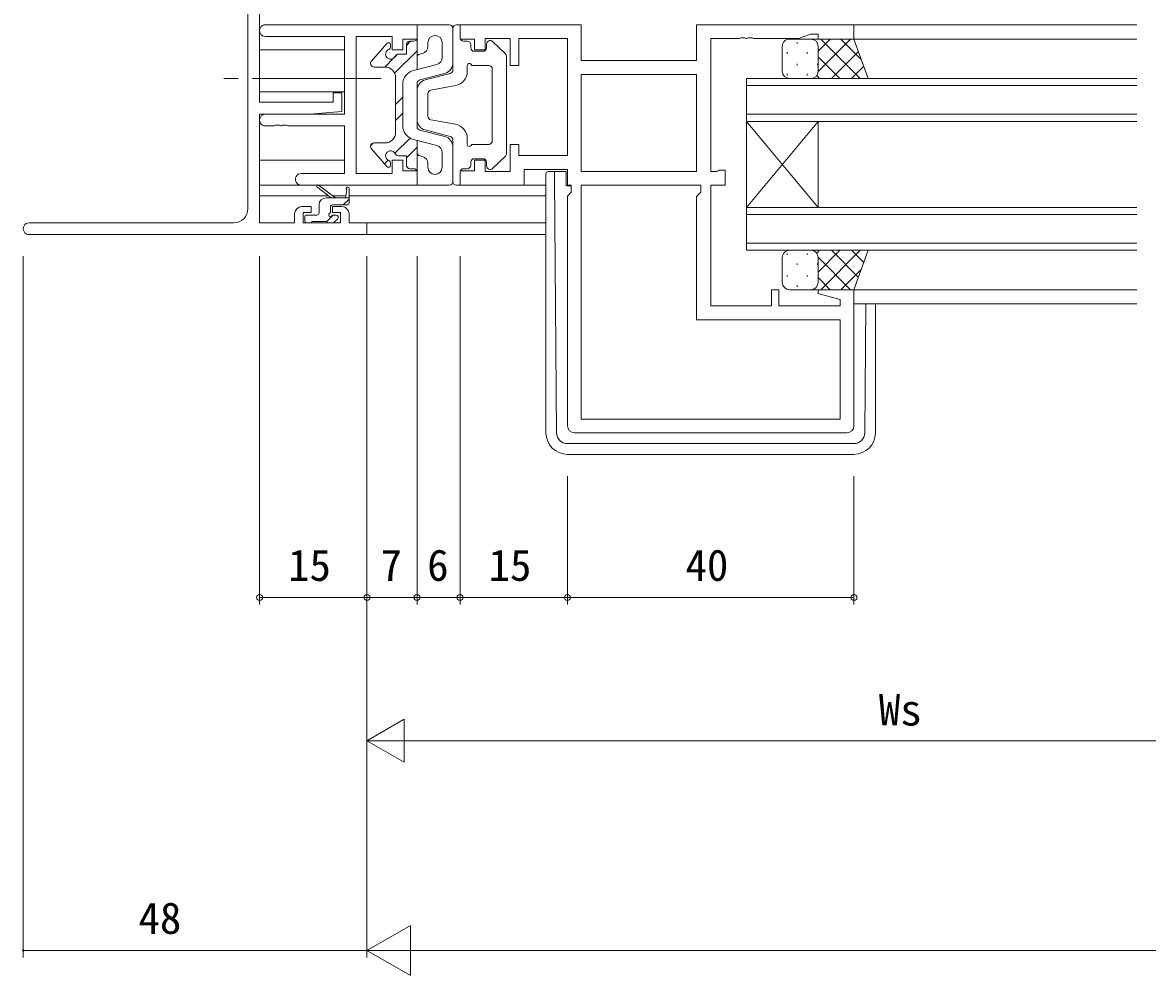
# Model space of a CAD drawing. Units: millimetres, scale not verified. Extents: x -567 to 567, y -403 to 403.
# Drawn here: x -0.9 to 156.2, y -227.1 to -94 of the extents above; entities that cross this region are included whole.
import ezdxf
from ezdxf.enums import TextEntityAlignment as Align

# ---------------------------------------------------------------- set-up
doc = ezdxf.new("R2010")
doc.units = ezdxf.units.MM
doc.header["$LTSCALE"] = 2
doc.linetypes.add('CHAIN2', pattern=[12, 9, -1, 1, -1])
for name, color, linetype, lineweight in [('0-1_USER1', 2, 'Continuous', 9), ('0-2_YKK_ZWAK', 4, 'Continuous', 9), ('0-3_YKK_11', 7, 'Continuous', 9), ('0-4_YKK_12', 6, 'Continuous', 9)]:
    doc.layers.add(name, color=color, linetype=linetype, lineweight=lineweight)
doc.styles.add('ＭＳ ゴシック', font='')
doc.styles.get('ＭＳ ゴシック').set_extended_font_data('MS Gothic')

msp = doc.modelspace()

# ---------------------------------------------------------------- linework, layer by layer
at = {"layer": '0-1_USER1'}
for p, q in [((114.858, -94.318), (154.658, -94.318)), ((114.658, -96.318), (154.658, -96.318)), ((32.158, -97.818), (44.028, -97.818)), ((100.158, -101.818), (100.158, -107.818)), ((100.158, -101.818), (154.658, -101.818)), ((100.158, -102.818), (154.658, -102.818)), ((32.158, -103.705), (44.028, -103.705)), ((100.158, -106.818), (154.658, -106.818)), ((100.158, -107.818), (100.158, -119.818)), ((100.158, -107.818), (110.158, -119.818)), ((100.158, -119.818), (110.158, -107.818)), ((100.158, -107.818), (154.658, -107.818)), ((110.158, -107.818), (110.158, -119.818)), ((32.158, -113.218), (44.028, -113.218)), ((32.158, -118.218), (41.807, -118.218)), ((42.402, -118.218), (44.207, -118.218)), ((44.658, -118.218), (72.158, -118.218)), ((100.158, -119.818), (100.158, -125.818)), ((100.158, -119.818), (154.658, -119.818)), ((100.158, -120.818), (154.658, -120.818)), ((46.858, -121.988), (72.158, -121.988)), ((72.158, -123.618), (46.858, -123.618)), ((100.158, -124.818), (154.658, -124.818)), ((100.158, -125.818), (154.658, -125.818)), ((114.658, -131.318), (154.658, -131.318)), ((115.158, -133.318), (154.658, -133.318))]:
    msp.add_line(p, q, dxfattribs=at)
at = {"layer": '0-2_YKK_ZWAK'}
for p, q in [((58.658, -94.318), (54.158, -94.318)), ((54.158, -94.318), (54.158, -100.568)), ((59.158, -94.818), (59.158, -99.658)), ((59.158, -100.631), (59.158, -94.818)), ((60.158, -94.318), (59.658, -94.318)), ((60.158, -96.118), (60.158, -94.318)), ((47.781, -99.39), (49.932, -96.921)), ((50.458, -97.118), (50.458, -97.327)), ((52.658, -97.205), (53.245, -96.618)), ((52.658, -97.118), (52.658, -98.418)), ((53.658, -96.618), (53.158, -96.618)), ((55.658, -96.818), (55.658, -97.338)), ((57.658, -96.818), (57.658, -98.885)), ((61.158, -96.618), (60.658, -96.618)), ((61.658, -97.118), (61.658, -97.518)), ((63.858, -97.018), (63.858, -97.518)), ((66.503, -98.37), (64.703, -96.656)), ((105.158, -100.818), (105.158, -97.318)), ((106.158, -96.318), (109.158, -96.318)), ((107.238, -96.738), (107.238, -96.938)), ((110.068, -96.903), (110.068, -96.938)), ((110.158, -98.01), (111.85, -96.318)), ((110.158, -100.838), (114.678, -96.318)), ((110.158, -97.318), (110.158, -100.818)), ((110.158, -97.318), (110.158, -100.818)), ((110.526, -96.318), (116.026, -101.818)), ((113.355, -96.318), (116.189, -99.152)), ((49.645, -100.218), (50.914, -98.949)), ((50.989, -98.874), (51.431, -98.432)), ((51.02, -101.089), (54.158, -97.95)), ((51.549, -98.418), (52.658, -98.418)), ((54.91, -98.306), (54.532, -98.404)), ((63.358, -98.018), (62.158, -98.018)), ((66.658, -98.732), (66.658, -112.304)), ((105.823, -98.153), (105.823, -98.353)), ((108.653, -98.153), (108.653, -98.353)), ((110.158, -98.778), (113.198, -101.818)), ((112.007, -101.818), (115.784, -98.04)), ((49.658, -100.218), (48.158, -100.218)), ((53.655, -100.699), (56.91, -99.853)), ((61.158, -100.018), (61.158, -100.849)), ((61.758, -100.018), (64.158, -100.018)), ((64.658, -100.518), (64.658, -110.518)), ((107.238, -99.768), (107.238, -99.968)), ((110.068, -99.768), (110.068, -99.968)), ((114.835, -101.818), (116.539, -100.114)), ((51.158, -109.318), (51.158, -101.718)), ((54.532, -102.021), (58.036, -101.11)), ((55.281, -102.026), (58.784, -101.115)), ((105.823, -101.183), (105.823, -101.383)), ((109.158, -101.818), (106.158, -101.818)), ((108.653, -101.183), (108.653, -101.383)), ((109.178, -101.818), (109.178, -101.818)), ((109.963, -101.411), (110.369, -101.818)), ((52.158, -102.635), (52.158, -108.401)), ((54.158, -108.531), (54.158, -102.505)), ((54.158, -107.558), (54.158, -103.478)), ((56.069, -103.443), (59.516, -102.817)), ((51.158, -105.44), (52.158, -104.44)), ((55.658, -107.101), (55.658, -103.935)), ((51.158, -107.685), (52.158, -106.685)), ((56.069, -107.593), (59.516, -108.219)), ((54.532, -109.015), (58.036, -109.926)), ((55.281, -109.01), (58.784, -109.921)), ((47.684, -111.16), (48, -110.844)), ((49.658, -110.818), (48.158, -110.818)), ((51.065, -112.269), (53.185, -110.149)), ((52.658, -112.921), (54.158, -111.421)), ((53.655, -110.337), (56.91, -111.183)), ((54.158, -116.718), (54.158, -110.468)), ((59.158, -110.405), (59.158, -116.218)), ((59.158, -116.218), (59.158, -111.378)), ((61.158, -111.018), (61.158, -110.187)), ((61.758, -111.018), (64.158, -111.018)), ((47.781, -111.646), (49.932, -114.115)), ((51.549, -112.618), (52.658, -112.618)), ((52.658, -113.918), (52.658, -112.618)), ((54.91, -112.73), (54.532, -112.632)), ((57.658, -114.218), (57.658, -112.151)), ((63.358, -113.018), (62.158, -113.018)), ((66.503, -112.666), (64.703, -114.38)), ((49.6, -113.734), (50.109, -113.225)), ((50.458, -113.918), (50.458, -113.709)), ((53.658, -114.418), (53.158, -114.418)), ((55.658, -114.218), (55.658, -113.698)), ((61.158, -114.418), (60.658, -114.418)), ((61.658, -113.918), (61.658, -113.518)), ((63.858, -114.018), (63.858, -113.518)), ((60.158, -114.918), (60.158, -116.718)), ((72.158, -115.118), (72.158, -115.818)), ((72.158, -115.818), (72.158, -151.318)), ((73.358, -114.818), (72.458, -114.818)), ((73.366, -115.818), (73.358, -114.818)), ((73.658, -114.818), (73.358, -114.818)), ((73.646, -151.33), (73.366, -115.818)), ((74.958, -114.818), (73.658, -114.818)), ((74.958, -116.818), (74.958, -114.818)), ((39.731, -116.718), (32.158, -116.718)), ((42.158, -118.488), (40.339, -117.087)), ((42.758, -118.488), (40.54, -116.805)), ((44.358, -117.362), (44.16, -118.488)), ((44.658, -119.188), (44.658, -117.189)), ((58.658, -116.718), (54.158, -116.718)), ((60.158, -116.718), (59.658, -116.718)), ((68.788, -116.718), (72.158, -116.718)), ((74.958, -116.818), (75.661, -116.818)), ((41.458, -118.488), (44.658, -118.488)), ((43.846, -119.488), (44.658, -118.675)), ((40.158, -120.888), (38.758, -120.888)), ((40.458, -120.588), (40.458, -119.488)), ((41.546, -121.788), (42.433, -120.901)), ((42.058, -120.427), (42.058, -119.788)), ((42.358, -119.488), (44.358, -119.488)), ((42.858, -120.888), (42.519, -120.888)), ((38.458, -121.188), (38.458, -121.688)), ((38.758, -121.988), (39.258, -121.988)), ((39.458, -121.788), (41.558, -121.788)), ((41.758, -121.988), (42.358, -121.988)), ((42.57, -121.9), (43.07, -121.4)), ((105.158, -126.818), (105.158, -130.318)), ((105.823, -126.453), (105.823, -126.253)), ((109.158, -125.818), (106.158, -125.818)), ((108.653, -126.453), (108.653, -126.253)), ((109.178, -125.818), (109.178, -125.818)), ((109.963, -126.225), (110.369, -125.818)), ((110.158, -128.858), (113.198, -125.818)), ((110.158, -126.798), (114.678, -131.318)), ((110.158, -130.318), (110.158, -126.818)), ((110.158, -130.318), (110.158, -126.818)), ((110.526, -131.318), (116.026, -125.818)), ((112.007, -125.818), (115.784, -129.596)), ((114.835, -125.818), (116.539, -127.522)), ((107.238, -127.868), (107.238, -127.668)), ((110.068, -127.868), (110.068, -127.668)), ((113.355, -131.318), (116.189, -128.484)), ((105.823, -129.483), (105.823, -129.283)), ((108.653, -129.483), (108.653, -129.283)), ((110.158, -129.626), (111.85, -131.318)), ((106.158, -131.318), (109.158, -131.318)), ((107.238, -130.898), (107.238, -130.698)), ((110.068, -130.733), (110.068, -130.698)), ((116.67, -151.33), (116.812, -133.318)), ((118.158, -133.318), (118.158, -151.318)), ((75.146, -152.818), (115.17, -152.818)), ((115.158, -154.318), (75.158, -154.318))]:
    msp.add_line(p, q, dxfattribs=at)
at = {"layer": '0-2_YKK_ZWAK', "linetype": 'CHAIN2'}
msp.add_line((49.158, -101.818), (25.17, -101.818), dxfattribs=at)
at = {"layer": '0-2_YKK_ZWAK'}
for points in [[(109.158, -101.818), (117.158, -101.818), (115.158, -96.318), (109.158, -96.318)], [(109.158, -125.818), (117.158, -125.818), (115.158, -131.318), (109.158, -131.318)]]:
    msp.add_lwpolyline(points, dxfattribs=at)
for centre, radius, start, end in [((56.658, -96.818), 1, 0, 180), ((58.658, -94.818), 0.5, 0, 90), ((59.658, -94.818), 0.5, 90, 180), ((50.158, -97.118), 0.3, 0, 138.93585), ((49.958, -97.327), 0.5, 294.62432, 0), ((53.158, -97.118), 0.5, 90, 180), ((53.658, -96.118), 0.5, 270, 0), ((54.658, -97.338), 1, 284.57422, 0), ((60.658, -96.118), 0.5, 180, 270), ((61.158, -97.118), 0.5, 0, 90), ((64.358, -97.018), 0.5, 46.39718, 180), ((106.158, -97.318), 1, 89.9999, 179.9999), ((109.158, -97.318), 1, 359.9999, 89.9999), ((109.158, -97.318), 1, 359.9999, 89.9999), ((50.458, -98.418), 0.7, 114.62432, 335.37568), ((51.549, -98.918), 0.5, 90, 155.37568), ((54.658, -98.888), 0.5, 104.57422, 180), ((56.658, -98.885), 1, 284.57422, 0), ((62.158, -97.518), 0.5, 180, 270), ((63.358, -97.518), 0.5, 270, 0), ((66.158, -98.732), 0.5, 0, 46.39718), ((48.158, -99.718), 0.5, 138.93585, 270), ((49.658, -101.718), 1.5, 0, 90), ((57.658, -99.658), 1.5, 284.57422, 0), ((61.458, -100.018), 0.3, 0, 180), ((64.158, -100.518), 0.5, 0, 90), ((54.158, -102.635), 2, 104.57422, 180), ((54.658, -102.505), 0.5, 104.57422, 180), ((55.658, -103.478), 1.5, 104.57422, 180), ((58.658, -100.631), 0.5, 284.57422, 0), ((59.158, -100.849), 2, 280.30485, 0), ((106.158, -100.818), 1, 179.9999, 269.9999), ((109.158, -100.818), 1, 269.9999, 359.9999), ((109.158, -100.818), 1, 269.9999, 359.9999), ((56.158, -103.935), 0.5, 100.30485, 180), ((54.158, -108.401), 2, 180, 255.42578), ((55.658, -107.558), 1.5, 180, 255.42578), ((56.158, -107.101), 0.5, 180, 259.69515), ((59.158, -110.187), 2, 0, 79.69515), ((49.658, -109.318), 1.5, 270, 0), ((54.658, -108.531), 0.5, 180, 255.42578), ((57.658, -111.378), 1.5, 0, 75.42578), ((58.658, -110.405), 0.5, 0, 75.42578), ((48.158, -111.318), 0.5, 90, 221.06415), ((56.658, -112.151), 1, 0, 75.42578), ((61.458, -111.018), 0.3, 180, 0), ((64.158, -110.518), 0.5, 270, 0), ((50.458, -112.618), 0.7, 24.62432, 245.37568), ((51.549, -112.118), 0.5, 204.62432, 270), ((54.658, -112.148), 0.5, 180, 255.42578), ((54.658, -113.698), 1, 0, 75.42578), ((62.158, -113.518), 0.5, 90, 180), ((63.358, -113.518), 0.5, 0, 90), ((66.158, -112.304), 0.5, 313.60282, 0), ((50.158, -113.918), 0.3, 221.06415, 0), ((49.958, -113.709), 0.5, 0, 65.37568), ((53.158, -113.918), 0.5, 180, 270), ((53.658, -114.918), 0.5, 0, 90), ((56.658, -114.218), 1, 180, 0), ((60.658, -114.918), 0.5, 90, 180), ((61.158, -113.918), 0.5, 270, 0), ((64.358, -114.018), 0.5, 180, 313.60282), ((58.658, -116.218), 0.5, 270, 0), ((59.658, -116.218), 0.5, 180, 270), ((72.458, -115.118), 0.3, 90, 180), ((40.358, -116.888), 0.2, 24.41711, 264.41711), ((44.458, -117.189), 0.2, 0, 240), ((41.458, -119.488), 1, 90, 180), ((44.358, -119.188), 0.3, 270, 0), ((38.758, -121.188), 0.3, 90, 180), ((40.158, -120.588), 0.3, 270, 0), ((42.058, -120.888), 0.25, 123.05573, 326.94427), ((41.758, -120.427), 0.3, 303.05573, 0), ((42.358, -119.788), 0.3, 90, 180), ((42.519, -121.188), 0.3, 90, 146.94427), ((42.858, -121.188), 0.3, 315, 90), ((38.758, -121.688), 0.3, 180, 270), ((39.258, -121.788), 0.2, 270, 0), ((41.758, -121.788), 0.2, 180, 270), ((42.358, -121.688), 0.3, 270, 315), ((106.158, -126.818), 1, 90.0001, 180.0001), ((109.158, -126.818), 1, 0.0001, 90.0001), ((109.158, -126.818), 1, 0.0001, 90.0001), ((106.158, -130.318), 1, 180.0001, 270.0001), ((109.158, -130.318), 1, 270.0001, 0.0001), ((109.158, -130.318), 1, 270.0001, 0.0001), ((75.158, -151.318), 3, 180, 270), ((75.146, -151.318), 1.5, 180.45233, 270), ((115.158, -151.318), 3, 270, 0), ((115.17, -151.318), 1.5, 270, 359.54767)]:
    msp.add_arc(centre, radius, start, end, dxfattribs=at)
at = {"layer": '0-3_YKK_11'}
for p, q in [((30.528, -55.248), (30.528, -119.988)), ((54.158, -94.318), (32.973, -94.318)), ((93.158, -101.248), (77.088, -101.248)), ((28.528, -121.988), (-0.027, -121.988)), ((77.088, -149.388), (113.228, -149.388)), ((76.158, -151.318), (114.158, -151.318))]:
    msp.add_line(p, q, dxfattribs=at)
for points in [[(37.058, -120.718), (37.058, -121.988), (32.158, -121.988), (32.158, -106.818), (39.158, -106.818), (43.658, -106.424), (43.658, -103.818), (42.458, -103.818), (42.458, -105.118), (32.158, -105.118), (32.158, -55.248), (47.158, -55.248), (47.158, -53.618), (17.158, -53.618), (17.158, -55.248), (26.2, -55.248), (26.383, -55.128), (26.933, -55.128), (27.116, -55.248), (27.2, -55.248), (27.383, -55.128), (27.933, -55.128), (28.116, -55.248), (30.528, -55.248)], [(37.973, -116.718), (54.158, -116.718), (54.158, -114.718), (52.158, -114.718), (52.158, -113.218), (50.658, -113.218), (50.658, -115.088), (45.658, -115.088), (45.658, -95.948), (50.658, -95.948), (50.658, -97.818), (52.158, -97.818), (52.158, -96.318), (54.158, -96.318), (54.158, -94.318)], [(115.158, -150.318), (115.158, -131.318), (110.198, -131.318), (110.129, -131.84), (113.228, -132.671), (113.228, -133.588), (104.658, -133.588), (104.658, -131.318), (103.658, -131.318), (103.658, -133.588), (95.158, -133.588), (95.158, -116.718), (97.158, -116.718), (97.158, -114.618), (96.358, -114.618), (96.194, -114.703), (96.031, -114.788), (95.158, -114.788), (95.158, -96.248), (99.2, -96.248), (99.383, -96.128), (99.933, -96.128), (100.116, -96.248), (100.2, -96.248), (100.383, -96.128), (100.933, -96.128), (101.116, -96.248), (107.427, -96.248), (109.158, -95.618), (110.158, -95.618), (110.158, -96.318), (115.158, -96.318), (115.158, -94.318), (93.158, -94.318), (93.158, -99.318), (77.088, -99.318), (77.088, -94.318), (60.158, -94.318), (60.158, -96.318), (62.158, -96.318)], [(32.973, -95.948), (44.028, -95.948), (44.028, -106.818), (32.973, -106.818)], [(62.158, -96.318), (62.158, -97.818), (63.658, -97.818), (63.658, -96.248), (67.158, -96.248), (67.158, -100.018), (68.358, -100.018), (68.358, -96.248), (75.158, -96.248), (75.158, -112.588), (68.358, -112.588), (68.358, -111.018), (67.158, -111.018), (67.158, -114.788), (63.658, -114.788), (63.658, -113.218), (62.158, -113.218), (62.158, -114.718), (60.158, -114.718), (60.158, -116.718), (69.088, -116.718), (69.088, -114.518), (75.158, -114.518), (75.158, -116.718), (75.688, -116.718), (75.688, -117.718), (75.158, -118.248), (75.158, -150.318)], [(32.973, -108.448), (34.2, -108.448), (34.383, -108.328), (34.933, -108.328), (35.116, -108.448), (35.2, -108.448), (35.383, -108.328), (35.933, -108.328), (36.116, -108.448), (44.028, -108.448), (44.028, -115.088), (37.973, -115.088)], [(-0.027, -123.618), (47.158, -123.618), (47.158, -121.988), (44.658, -121.988), (44.658, -120.718)], [(43.658, -119.718), (42.358, -119.718), (42.358, -120.518), (43.458, -120.518), (43.458, -121.988), (38.258, -121.988), (38.258, -120.518), (39.358, -120.518), (39.358, -119.718), (38.058, -119.718)]]:
    msp.add_lwpolyline(points, dxfattribs=at)
for points in [[(93.158, -101.248), (77.088, -101.248), (77.088, -114.788), (93.158, -114.788)], [(77.088, -149.388), (113.228, -149.388), (113.228, -135.518), (93.158, -135.518), (93.158, -118.318), (93.758, -117.718), (93.758, -116.718), (77.088, -116.718)]]:
    msp.add_lwpolyline(points, close=True, dxfattribs=at)
for centre, radius, start, end in [((32.973, -95.133), 0.815, 89.99999, 270.00001), ((32.973, -107.633), 0.815, 89.99999, 270.00001), ((37.973, -115.903), 0.815, 89.99999, 270.00001), ((28.528, -119.988), 2, 270.00001, 359.99999), ((38.058, -120.718), 1, 90.00001, 179.99999), ((43.658, -120.718), 1, 0.00001, 89.99999), ((-0.027, -122.803), 0.815, 89.99999, 270.00001), ((76.158, -150.318), 1, 180.00001, 269.99999), ((114.158, -150.318), 1, 270.00001, 359.99999)]:
    msp.add_arc(centre, radius, start, end, dxfattribs=at)
at = {"layer": '0-4_YKK_12'}
for p, q in [((-0.842, -126.618), (-0.842, -224.618)), ((32.158, -126.618), (32.158, -175.315)), ((47.158, -126.618), (47.158, -175.315)), ((47.158, -126.618), (47.158, -224.618)), ((47.158, -126.618), (47.158, -224.618)), ((54.158, -126.618), (54.158, -175.315)), ((60.158, -126.618), (60.158, -175.315)), ((47.158, -157.315), (47.158, -195.315)), ((60.158, -157.382), (60.158, -175.315)), ((75.158, -157.382), (75.158, -175.315)), ((75.158, -157.382), (75.158, -175.315)), ((115.158, -157.382), (115.158, -175.315)), ((47.158, -174.315), (32.158, -174.315)), ((47.158, -174.315), (54.158, -174.315)), ((54.158, -174.315), (60.158, -174.315)), ((60.158, -174.315), (75.158, -174.315)), ((75.158, -174.315), (115.158, -174.315)), ((47.158, -194.315), (52.354, -191.315)), ((52.354, -197.315), (52.354, -191.315)), ((47.158, -194.315), (52.354, -197.315)), ((47.158, -194.315), (57.55, -194.315)), ((53.158, -194.315), (191.158, -194.315)), ((47.158, -223.618), (53.22, -220.118)), ((53.22, -220.118), (53.22, -227.118)), ((47.158, -223.618), (-0.842, -223.618)), ((47.158, -223.618), (53.22, -227.118)), ((47.158, -223.618), (59.282, -223.618)), ((380.158, -223.618), (54.158, -223.618))]:
    msp.add_line(p, q, dxfattribs=at)
for centre in [(32.158, -174.315), (47.158, -174.315), (47.158, -174.315), (54.158, -174.315), (54.158, -174.315), (60.158, -174.315), (60.158, -174.315), (75.158, -174.315), (75.158, -174.315), (115.158, -174.315)]:
    msp.add_circle(centre, 0.425, dxfattribs=at)
for start, end in [(0, 180), (180, 0)]:
    msp.add_arc((-0.842, -223.618), 0.106, start, end, dxfattribs=at)

# ---------------------------------------------------------------- texts
at = {"layer": '0-4_YKK_12', "style": 'ＭＳ ゴシック'}
for s, p in [('15', (36.138, -173.315)), ('7', (49.058, -173.315)), ('6', (55.558, -173.315)), ('15', (64.138, -173.315)), ('40', (91.638, -173.315)), ('Ws', (118.638, -193.515)), ('48', (15.25, -222.618))]:
    msp.add_text(s, height=4.399, dxfattribs=at).set_placement(p, align=Align.BOTTOM_LEFT)

doc.saveas('drawing.dxf')
